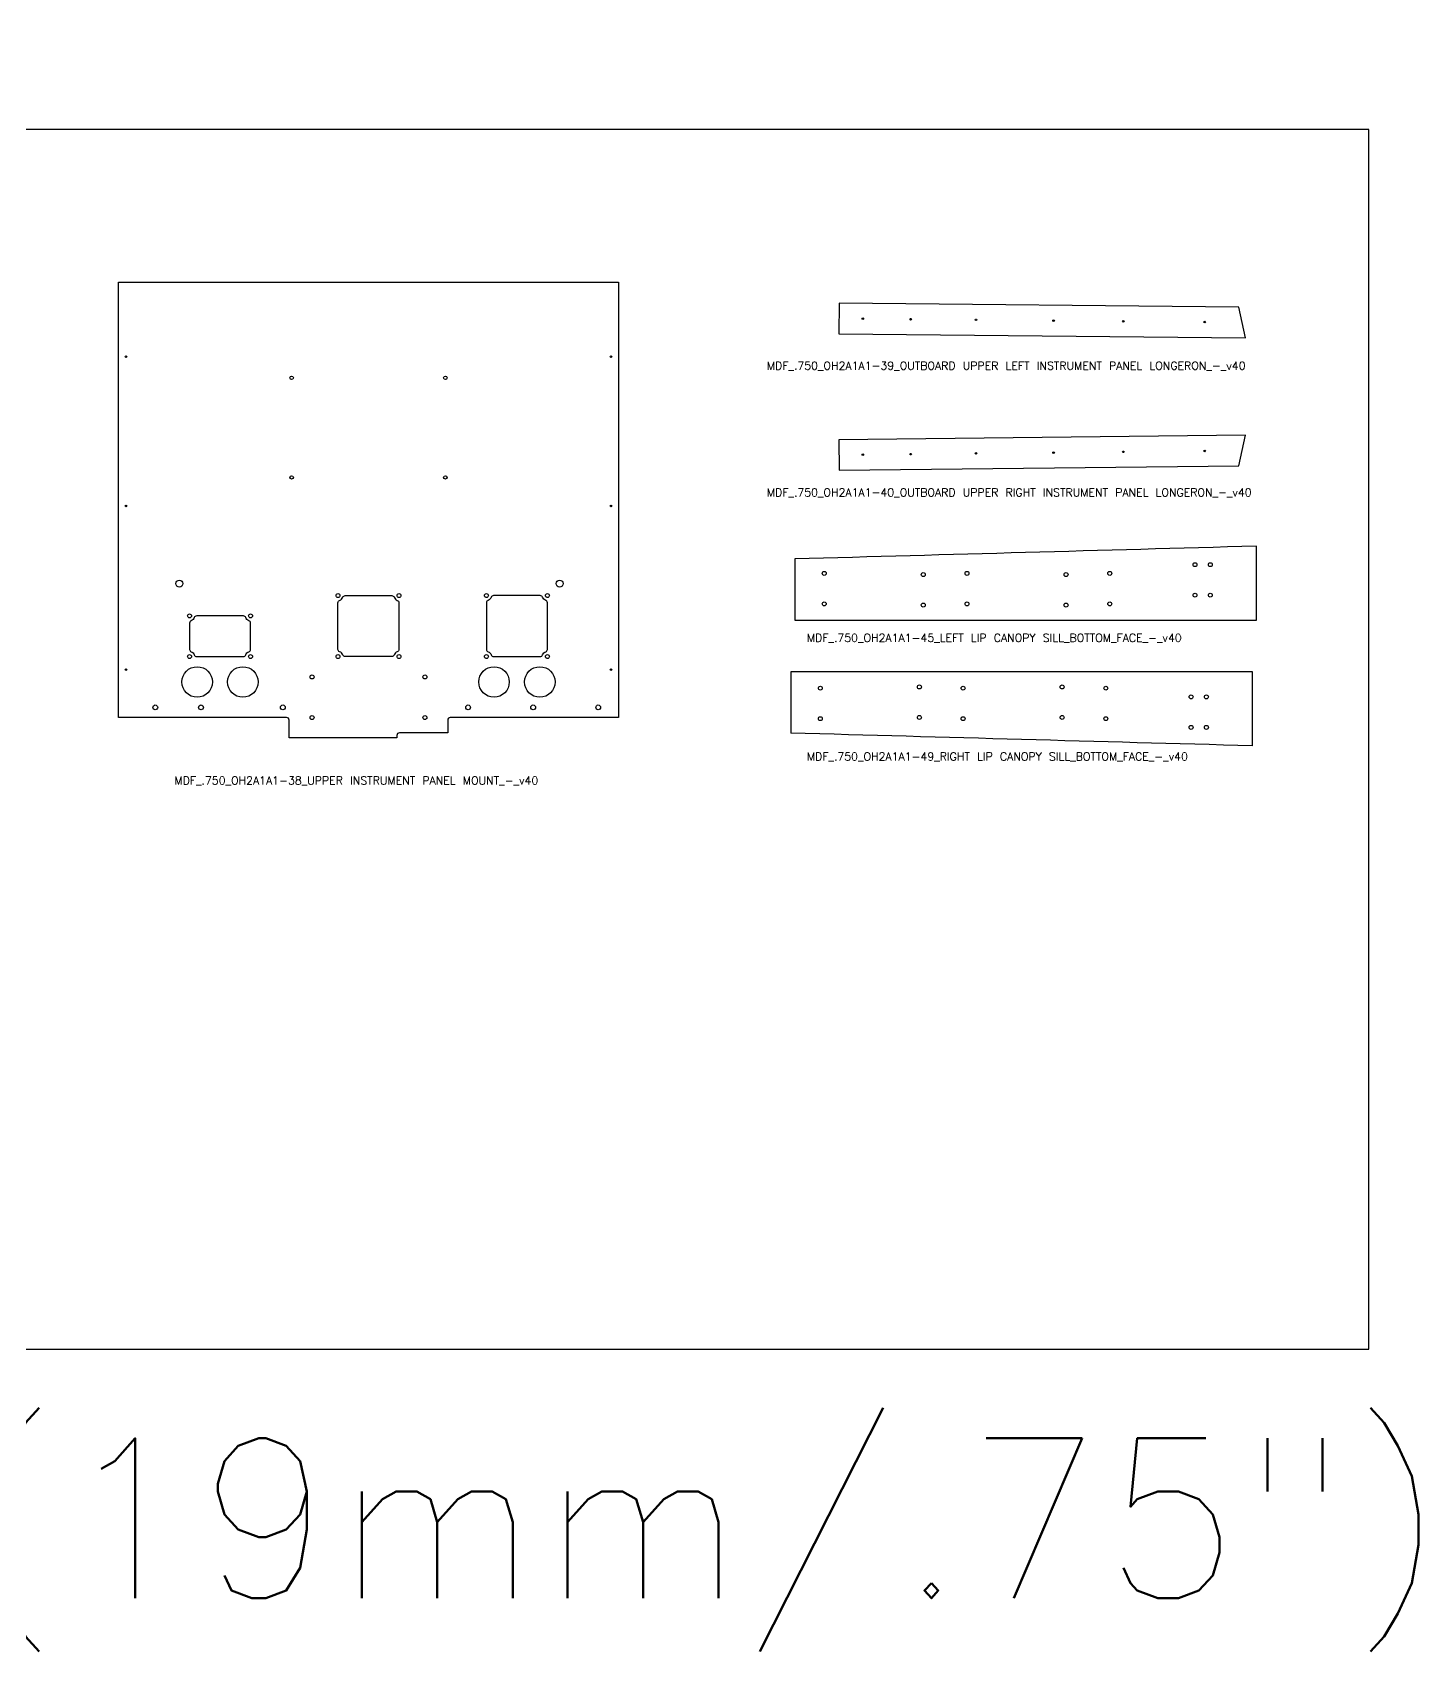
# Model space of a CAD drawing. Header units: millimetres. Extents: x 8001 to 31110, y 191 to 17125.
# Drawn here: x 18682 to 20413, y 191 to 2214 of the extents above; entities that cross this region are included whole.
import ezdxf

# ---------------------------------------------------------------- set-up
doc = ezdxf.new("R2010")
doc.units = ezdxf.units.MM
doc.styles.get("Standard").update_dxf_attribs({"font": 'txt.shx'})

msp = doc.modelspace()

# ---------------------------------------------------------------- linework, layer by layer
for p, q in [((20210.3, 1479.6), (20210.3, 1571.9)), ((19633.7, 1555.9), (19633.7, 1479.6)), ((19633.7, 1479.6), (20210.3, 1479.6)), ((20205.4, 1414.7), (19628.9, 1414.7)), ((19628.9, 1414.7), (19628.9, 1338.3)), ((20205.4, 1322.4), (20205.4, 1414.7))]:
    msp.add_line(p, q)
at = {"color": 0, "linetype": 'ByBlock', "lineweight": -2}
msp.add_lwpolyline([(20351, 568.6), (20351, 2092.6), (17912.6, 2092.6), (17912.6, 568.6)], close=True, dxfattribs=at)
for points in [[(19136.8, 1332.4), (19002.2, 1332.4), (19002.2, 1354.6, 0.414214), (18999, 1357.8), (18788.9, 1357.8), (18788.9, 1901.9), (19413.7, 1901.9), (19413.7, 1357.8), (19203.5, 1357.8, 0.414214), (19200.3, 1354.6), (19200.3, 1338.7), (19140, 1338.7, 0.414214), (19136.8, 1335.5)], [(19065.3, 1439.9, -0.317837), (19063.2, 1442.9), (19063.2, 1501.2, -0.317837), (19065.3, 1504.2, 0.226541), (19069.2, 1508, -0.317837), (19072.2, 1510.2), (19130.4, 1510.2, -0.317837), (19133.4, 1508, 0.226541), (19137.3, 1504.2, -0.317837), (19139.4, 1501.2), (19139.4, 1442.9, -0.317837), (19137.3, 1439.9, 0.226541), (19133.4, 1436.1, -0.317837), (19130.4, 1434), (19072.2, 1434, -0.317837), (19069.2, 1436.1, 0.226541)], [(19318.8, 1436.1, -0.226541), (19322.7, 1439.9, 0.317837), (19324.8, 1442.9), (19324.8, 1501.2, 0.317837), (19322.7, 1504.2, -0.226541), (19318.8, 1508, 0.317837), (19315.8, 1510.2), (19257.6, 1510.2, 0.317837), (19254.6, 1508, -0.226541), (19250.7, 1504.2, 0.317837), (19248.6, 1501.2), (19248.6, 1442.9, 0.317837), (19250.7, 1439.9, -0.226541), (19254.6, 1436.1, 0.317837), (19257.6, 1434), (19315.8, 1434, 0.317837)], [(18948, 1436.1, -0.226541), (18951.8, 1439.9, 0.317837), (18954, 1442.9), (18954, 1475.8, 0.317837), (18951.8, 1478.8, -0.226541), (18948, 1482.6, 0.317837), (18945, 1484.8), (18886.7, 1484.8, 0.317837), (18883.7, 1482.6, -0.226541), (18879.9, 1478.8, 0.317837), (18877.8, 1475.8), (18877.8, 1442.9, 0.317837), (18879.9, 1439.9, -0.226541), (18883.7, 1436.1, 0.317837), (18886.7, 1434), (18945, 1434, 0.317837)]]:
    msp.add_lwpolyline(points, format="xyb", close=True)
for points in [[(20196.8, 1832.4), (20188.4, 1870.6), (19689.2, 1875.4), (19688.9, 1837.3)], [(20188.5, 1672.4), (20196.8, 1710.6), (19688.9, 1704.9), (19689.3, 1666.8)]]:
    msp.add_lwpolyline(points, close=True)
for centre, radius in [((19718.8, 1856.1), 0.992), ((19778.4, 1855.5), 0.992), ((19860, 1854.7), 0.992), ((19957, 1853.8), 0.992), ((20044.1, 1852.9), 0.992), ((20145.8, 1851.9), 0.992), ((18798.4, 1808.6), 0.992), ((19404.2, 1808.6), 0.992), ((19005.3, 1782.3), 2.15), ((19197.3, 1782.3), 2.15), ((19718.8, 1686.2), 0.992), ((19778.4, 1686.9), 0.992), ((19860, 1687.8), 0.992), ((19957, 1688.8), 0.992), ((20044.1, 1689.8), 0.992), ((20145.8, 1690.9), 0.992), ((19005.3, 1657.8), 2.15), ((19197.3, 1657.8), 2.15), ((18798.4, 1622.2), 0.992), ((19404.2, 1622.2), 0.992), ((19670.6, 1537.9), 2.46), ((19794.3, 1536.4), 2.46), ((19848.9, 1537.9), 2.46), ((19972.6, 1536.4), 2.46), ((20027.2, 1537.9), 2.46), ((20133.7, 1548.8), 2.46), ((20152.8, 1548.8), 2.46), ((18865.1, 1525.1), 4.37), ((19340, 1525.1), 4.37), ((19063.2, 1510.2), 2.46), ((19139.4, 1510.2), 2.46), ((19248.6, 1510.2), 2.46), ((19324.8, 1510.2), 2.46), ((19670.6, 1499.8), 2.46), ((19794.3, 1498.3), 2.46), ((19848.9, 1499.8), 2.46), ((19972.6, 1498.3), 2.46), ((20027.2, 1499.8), 2.46), ((20133.7, 1510.7), 2.46), ((20152.8, 1510.7), 2.46), ((18877.8, 1484.8), 2.46), ((18954, 1484.8), 2.46), ((18798.4, 1417.6), 0.992), ((18887.3, 1402.2), 19.1), ((18877.8, 1434), 2.46), ((18944.4, 1402.2), 19.1), ((18954, 1434), 2.46), ((19063.2, 1434), 2.46), ((19139.4, 1434), 2.46), ((19258.1, 1402.2), 19.1), ((19248.6, 1434), 2.46), ((19315.3, 1402.2), 19.1), ((19324.8, 1434), 2.46), ((19404.2, 1417.6), 0.992), ((19030.8, 1408.5), 2.46), ((19171.8, 1408.5), 2.46), ((19665.7, 1394.5), 2.46), ((19789.4, 1396), 2.46), ((19844, 1394.5), 2.46), ((19967.7, 1396), 2.46), ((20022.3, 1394.5), 2.46), ((20128.8, 1383.6), 2.46), ((20147.9, 1383.6), 2.46), ((18835, 1370.5), 2.98), ((18892.1, 1370.5), 2.98), ((18994.3, 1370.5), 2.98), ((19030.8, 1357.7), 2.46), ((19171.8, 1357.7), 2.46), ((19225.7, 1370.5), 2.98), ((19307, 1370.5), 2.98), ((19388.3, 1370.5), 2.98), ((19665.7, 1356.4), 2.46), ((19789.4, 1357.9), 2.46), ((19844, 1356.4), 2.46), ((19967.7, 1357.9), 2.46), ((20022.3, 1356.4), 2.46), ((20128.8, 1345.5), 2.46), ((20147.9, 1345.5), 2.46)]:
    msp.add_circle(centre, radius)
for points in [[(20210.3, 1571.9), (20018.1, 1566.6), (19825.9, 1561.3), (19633.7, 1555.9)], [(20205.4, 1322.4), (20013.2, 1327.7), (19821, 1333), (19628.9, 1338.3)]]:
    msp.add_open_spline(points, degree=3)

# ---------------------------------------------------------------- texts
for s, height, p in [('MDF_.750_OH2A1A1-39_OUTBOARD UPPER LEFT INSTRUMENT PANEL LONGERON_-_v40', 10, (19598.9, 1792.4)), ('MDF_.750_OH2A1A1-40_OUTBOARD UPPER RIGHT INSTRUMENT PANEL LONGERON_-_v40', 10, (19598.9, 1634.1)), ('MDF_.750_OH2A1A1-45_LEFT LIP CANOPY SILL_BOTTOM_FACE_-_v40', 10, (19648.9, 1452.4)), ('MDF_.750_OH2A1A1-49_RIGHT LIP CANOPY SILL_BOTTOM_FACE_-_v40', 10, (19648.9, 1304.1)), ('MDF_.750_OH2A1A1-38_UPPER INSTRUMENT PANEL MOUNT_-_v40', 10, (18858.9, 1274.1)), ('MDF (19mm/.75")', 200, (17877.5, 257.3))]:
    msp.add_text(s, height=height).set_placement(p)

doc.saveas('drawing.dxf')
